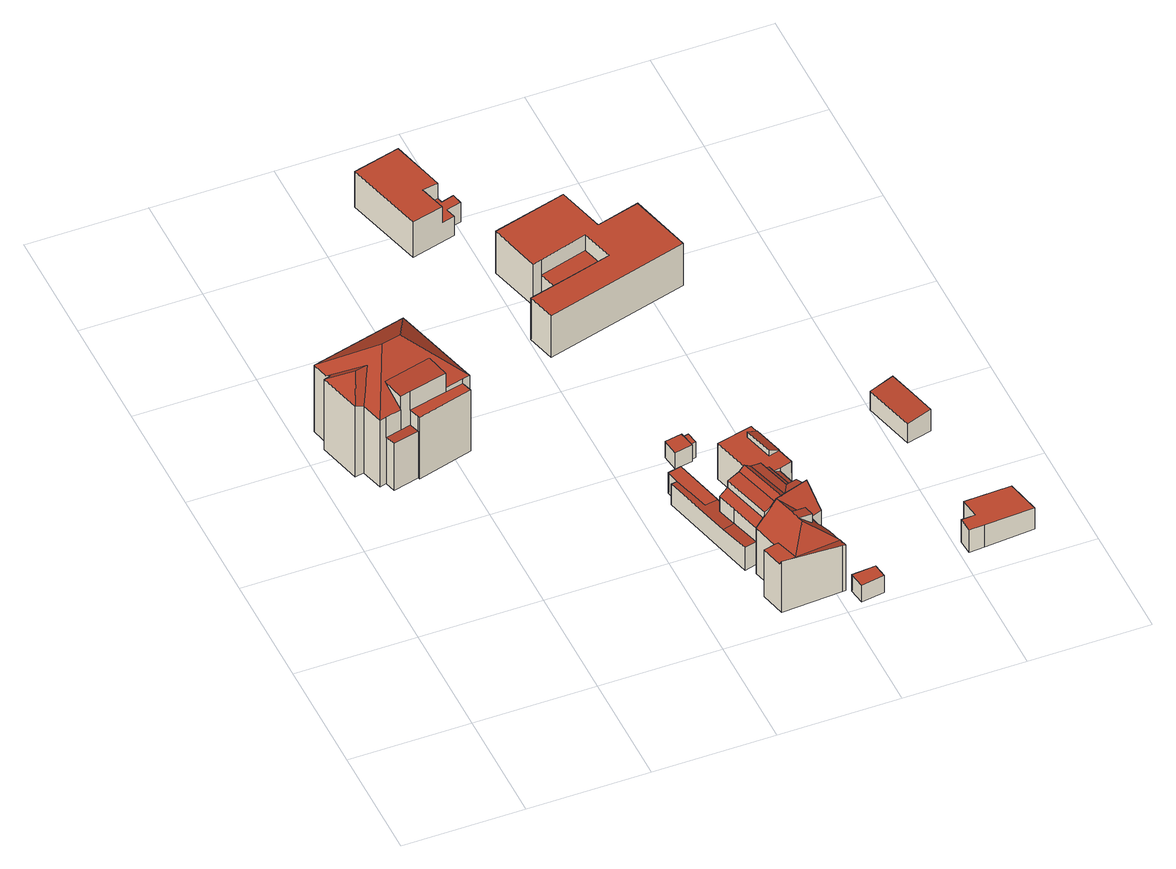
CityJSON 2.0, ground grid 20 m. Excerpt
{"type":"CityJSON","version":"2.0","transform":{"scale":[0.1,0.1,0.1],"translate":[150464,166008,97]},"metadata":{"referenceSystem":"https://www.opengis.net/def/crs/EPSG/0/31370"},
"CityObjects":{
"building1":{"type":"Building","attributes":{"name":"BUILDING","measuredHeight":16.32,"class":"1"},"geometry":[{"type":"MultiSurface","lod":"2","boundaries":[[[0,1,2,3,4]],[[1,0,5]],[[6,7,8,9,10,11,12,13,14,15]],[[16,17,18,19,20,21]],[[9,22,23,24,10]],[[25,6,15,26,27,3,2]],[[26,15,14,28]],[[2,1,5,25]],[[13,28,14]],[[29,30,31,32,33]],[[34,30,29,35]],[[36,6,25,37]],[[38,28,13,39]],[[24,23,21,20,11]],[[8,7,29,33]],[[40,18,17,41]],[[42,27,26,28,38]],[[43,4,3,27,42]],[[39,13,12,19,44]],[[45,31,30,34]],[[37,25,5,46]],[[41,17,16,31,45]],[[22,9,8]],[[46,5,0,47]],[[16,21,32,31]],[[12,11,20,19]],[[23,22,8,33,32,21]],[[10,24,11]],[[44,19,18,40]],[[35,29,7,6,36]],[[47,0,4,43]],[[42,38,39,44,40,41,45,34,35,36,37,46,47,43]]],"semantics":{"surfaces":[{"type":"RoofSurface"},{"type":"WallSurface"},{"type":"GroundSurface"}],"values":[0,0,0,0,0,0,0,0,0,0,1,1,1,1,1,1,1,1,1,1,1,1,1,1,1,1,1,1,1,1,1,2]}}]},
"building2":{"type":"Building","attributes":{"name":"BUILDING","measuredHeight":12.93,"class":"1"},"geometry":[{"type":"MultiSurface","lod":"2","boundaries":[[[48,49,50,51,52]],[[49,53,54]],[[53,49,48,55,56,57]],[[58,59,60,61,62]],[[50,49,54,63,64,58,65,66]],[[63,67,68,64]],[[53,69,70,71,72,59,58,64,73,74,63,54]],[[67,63,74]],[[75,71,70,76]],[[77,55,48,52,78]],[[64,68,73]],[[79,53,57,80]],[[68,67,74,73]],[[81,69,53,79]],[[82,65,58,62,83]],[[84,60,59,72,85]],[[80,57,56,86]],[[87,61,60,84]],[[88,66,65,82]],[[76,70,69,81]],[[51,50,66]],[[86,56,55,77]],[[85,72,71,75]],[[83,62,61,87]],[[78,52,51,66,88]],[[82,83,87,84,85,75,76,81,79,80,86,77,78,88]]],"semantics":{"surfaces":[{"type":"RoofSurface"},{"type":"WallSurface"},{"type":"GroundSurface"}],"values":[0,0,0,0,0,0,0,1,1,1,1,1,1,1,1,1,1,1,1,1,1,1,1,1,1,2]}}]},
"building3":{"type":"Building","attributes":{"name":"BUILDING","measuredHeight":10.86,"class":"1"},"geometry":[{"type":"MultiSurface","lod":"2","boundaries":[[[89,90,91,92,93]],[[94,95,96,97,98,99,100,101]],[[100,99,98,102,103]],[[90,104,105,106,91]],[[107,108,109,110,111,112,113,114]],[[115,116,89,93]],[[116,115,117,118]],[[92,91,106,119,120]],[[121,122,123,124]],[[125,126,127,128,129,121,130,131,132,133,134]],[[135,136,137,138]],[[94,139,140,141,95]],[[142,143,144,145,146]],[[147,112,111,128,127,148]],[[145,144,97,96]],[[149,102,98,97,150]],[[137,136,134,133]],[[151,124,123,152]],[[106,105,107,114]],[[150,97,144,117,115,93,92,120,112,147]],[[136,135,125,134]],[[130,121,124]],[[138,137,133,132]],[[111,110,129,128]],[[109,108,122,121]],[[153,140,139,154]],[[152,123,122,155]],[[154,139,94,101,156]],[[157,104,90,89,116,118,143,142,141,140,153]],[[142,146,95,141]],[[158,103,102,149]],[[155,122,108,107,105,104,157]],[[159,100,103,158]],[[156,101,100,159]],[[118,117,144,143]],[[119,106,114,113]],[[160,131,130,124,151]],[[146,145,96,95]],[[120,119,113,112]],[[110,109,121,129]],[[161,126,125,135,138,132,131,160]],[[148,127,126,161]],[[153,154,156,159,158,149,150,147,148,161,160,151,152,155,157]]],"semantics":{"surfaces":[{"type":"RoofSurface"},{"type":"WallSurface"},{"type":"GroundSurface"}],"values":[0,0,0,0,0,0,0,0,0,0,0,0,0,1,1,1,1,1,1,1,1,1,1,1,1,1,1,1,1,1,1,1,1,1,1,1,1,1,1,1,1,1,2]}}]},
"building4":{"type":"Building","attributes":{"description":"NFR_EURO_I","name":"BUILDING","measuredHeight":3.36,"class":"1","roofType":"1"},"geometry":[{"type":"MultiSurface","lod":"2","boundaries":[[[162,163,164,165]],[[166,167,168,169,170,171]],[[169,168,172,173]],[[174,164,163,175,176,167,166,171,170,177]],[[178,179,162,165]],[[179,175,163,162]],[[176,172,168,167]],[[170,169,173,177]],[[165,164,174,178]],[[178,174,177,173,172,176,175,179]]],"semantics":{"surfaces":[{"type":"RoofSurface"},{"type":"WallSurface"},{"type":"GroundSurface"}],"values":[0,0,1,1,1,1,1,1,1,2]}}]},
"building5":{"type":"Building","attributes":{"name":"BUILDING","measuredHeight":7.14,"class":"1"},"geometry":[{"type":"MultiSurface","lod":"2","boundaries":[[[180,181,182,183,184,185]],[[186,187,188,189,190,191,192,193]],[[194,180,185,186,193,195]],[[196,192,191,197]],[[198,189,188,183,182,199]],[[199,182,181,200]],[[185,184,187,186]],[[184,183,188,187]],[[197,191,190,201]],[[195,193,192,196]],[[200,181,180,194]],[[201,190,189,198]],[[199,200,194,195,196,197,201,198]]],"semantics":{"surfaces":[{"type":"RoofSurface"},{"type":"WallSurface"},{"type":"GroundSurface"}],"values":[0,0,1,1,1,1,1,1,1,1,1,1,2]}}]},
"building6":{"type":"Building","attributes":{"name":"BUILDING","measuredHeight":3.34,"class":"1"},"geometry":[{"type":"MultiSurface","lod":"2","boundaries":[[[202,203,204,205]],[[206,203,202,207]],[[208,204,203,206]],[[207,202,205,209]],[[209,205,204,208]],[[208,206,207,209]]],"semantics":{"surfaces":[{"type":"RoofSurface"},{"type":"WallSurface"},{"type":"GroundSurface"}],"values":[0,1,1,1,1,2]}}]},
"building7":{"type":"Building","attributes":{"name":"BUILDING","measuredHeight":8.44,"class":"1"},"geometry":[{"type":"MultiSurface","lod":"2","boundaries":[[[210,211,212,213,214,215,216,217,218,219,220,221]],[[222,223,224,225]],[[226,220,219,223,227]],[[228,212,211,229]],[[227,223,222,230]],[[219,218,224,223]],[[230,222,216,215,231]],[[232,213,212,228]],[[233,221,220,226]],[[231,215,214,234]],[[217,216,222,225]],[[235,210,221,233]],[[229,211,210,235]],[[234,214,213,232]],[[218,217,225,224]],[[234,232,228,229,235,233,226,227,230,231]]],"semantics":{"surfaces":[{"type":"RoofSurface"},{"type":"WallSurface"},{"type":"GroundSurface"}],"values":[0,0,1,1,1,1,1,1,1,1,1,1,1,1,1,2]}}]},
"building8":{"type":"Building","attributes":{"name":"BUILDING","measuredHeight":4.51,"class":"1"},"geometry":[{"type":"MultiSurface","lod":"2","boundaries":[[[236,237,238,239,240,241,242]],[[243,238,237,244]],[[244,237,236,245]],[[245,236,242,246]],[[246,242,241,247]],[[247,241,240,248]],[[249,239,238,243]],[[248,240,239,249]],[[245,246,247,248,249,243,244]]],"semantics":{"surfaces":[{"type":"RoofSurface"},{"type":"WallSurface"},{"type":"GroundSurface"}],"values":[0,1,1,1,1,1,1,1,2]}}]},
"building9":{"type":"Building","attributes":{"name":"BUILDING","measuredHeight":4.33,"class":"1"},"geometry":[{"type":"MultiSurface","lod":"2","boundaries":[[[250,251,252,253,254]],[[255,250,254,256]],[[257,252,251,258]],[[258,251,250,255]],[[256,254,253,259]],[[259,253,252,257]],[[256,259,257,258,255]]],"semantics":{"surfaces":[{"type":"RoofSurface"},{"type":"WallSurface"},{"type":"GroundSurface"}],"values":[0,1,1,1,1,1,2]}}]}
},
"vertices":[
[7,566,202],[45,537,230],[67,543,229],[16,580,194],[18,569,202],[26,494,203],[51,460,195],[62,463,195],[88,469,194],[78,505,224],[158,526,224],[168,488,193],[198,495,193],[211,499,192],[125,558,255],[93,550,255],[110,455,185],[111,453,185],[203,478,184],[198,495,184],[168,488,185],[105,473,185],[88,469,222],[105,473,222],[168,488,222],[41,497,196],[10,608,194],[9,607,194],[169,649,194],[62,463,154],[67,445,155],[110,455,155],[105,473,154],[88,469,154],[67,445,61],[62,463,61],[51,460,61],[41,497,61],[169,649,61],[211,499,61],[203,478,61],[111,453,61],[9,607,61],[18,569,61],[198,495,61],[110,455,61],[26,494,61],[7,566,61],
[506,34,105],[533,38,105],[522,77,104],[518,77,104],[497,72,104],[609,49,102],[559,75,136],[507,30,113],[607,36,103],[612,36,102],[543,133,137],[589,109,102],[588,110,102],[607,116,104],[598,149,140],[557,82,137],[553,99,137],[506,122,101],[518,77,100],[581,88,131],[577,105,131],[612,60,91],[606,83,92],[596,94,98],[592,94,102],[577,105,113],[581,88,113],[596,94,10],[606,83,10],[507,30,10],[497,72,10],[609,49,10],[612,36,10],[612,60,10],[506,122,10],[598,149,10],[588,110,10],[592,94,10],[607,36,10],[607,116,10],[518,77,10],
[552,135,137],[563,138,129],[562,147,128],[539,221,128],[528,218,137],[473,167,72],[493,173,71],[484,207,69],[498,210,68],[492,233,68],[470,227,69],[453,292,68],[442,289,69],[470,318,69],[448,313,70],[598,149,131],[592,173,123],[574,169,123],[592,173,102],[591,177,102],[576,225,104],[574,232,104],[550,225,118],[550,224,118],[558,226,114],[574,169,113],[519,216,129],[543,133,129],[498,210,123],[521,126,123],[558,226,123],[550,224,125],[576,225,99],[591,177,98],[602,180,93],[590,229,92],[589,312,100],[586,326,100],[526,312,100],[550,225,99],[574,232,99],[590,229,99],[611,235,99],[603,262,100],[585,257,100],[571,307,100],[589,312,102],[571,307,111],[585,257,111],[603,262,101],[486,117,74],[506,122,73],[507,122,72],[507,122,100],[521,126,110],[498,210,110],[484,207,100],[493,173,100],[550,224,28],[526,312,28],[470,318,28],[498,210,28],[590,229,28],[602,180,28],[506,122,28],[486,117,28],[591,177,28],[442,289,28],[598,149,28],[448,313,28],[453,292,28],[611,235,28],[586,326,28],
[504,369,78],[495,367,78],[498,347,78],[507,349,78],[495,367,80],[494,371,80],[466,367,79],[470,338,79],[499,343,80],[498,347,80],[466,367,47],[470,338,47],[498,347,47],[495,367,47],[494,371,47],[499,343,47],[507,349,47],[504,369,47],
[326,1033,145],[248,1012,146],[284,879,146],[336,892,146],[324,936,146],[350,942,145],[350,942,114],[324,936,114],[336,892,113],[358,898,113],[353,915,113],[378,921,114],[374,939,114],[353,933,114],[326,1033,75],[353,933,75],[374,939,75],[378,921,75],[358,898,75],[284,879,75],[248,1012,75],[353,915,75],
[660,37,41],[621,34,41],[625,7,41],[663,12,42],[621,34,8],[660,37,8],[625,7,8],[663,12,8],
[630,681,145],[602,786,146],[531,767,145],[510,847,145],[388,814,145],[411,728,144],[425,732,144],[505,755,145],[520,701,145],[439,679,144],[379,663,144],[391,616,144],[425,732,114],[439,679,114],[520,701,114],[505,755,114],[379,663,61],[439,679,61],[531,767,61],[602,786,61],[425,732,61],[411,728,61],[510,847,61],[391,616,61],[388,814,61],[630,681,61],
[814,48,47],[839,49,47],[922,56,44],[910,114,43],[832,109,45],[836,75,46],[812,73,47],[922,56,2],[839,49,2],[814,48,2],[812,73,2],[836,75,2],[832,109,2],[910,114,2],
[796,374,51],[819,287,52],[860,297,57],[847,348,57],[837,385,57],[796,374,14],[837,385,14],[860,297,14],[819,287,14],[847,348,14]
]}
